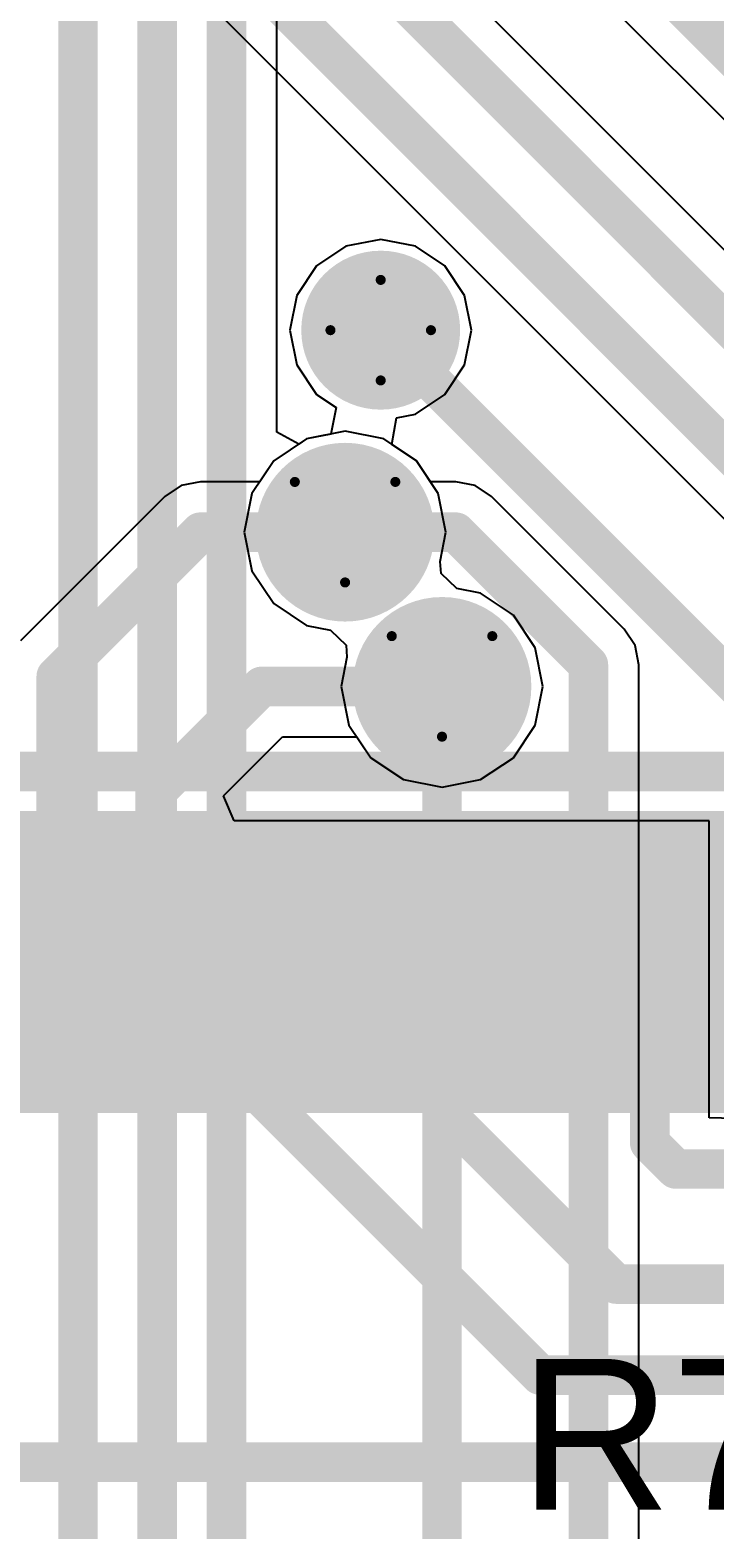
# Model space of a CAD drawing. Header units: inches. Extents: x 0 to 423, y -3 to 110.
# Drawn here: x 44.31 to 47.76, y 40.2 to 47.78 of the extents above; entities that cross this region are included whole.
import ezdxf

# ---------------------------------------------------------------- set-up
doc = ezdxf.new("R2010")
doc.units = ezdxf.units.IN
for name, color, linetype in [('Bottom Layer', 5, 'Continuous'), ('Bottom Solder', 6, 'Continuous'), ('Drill Drawing', 1, 'Continuous'), ('Mechanical 13', 56, 'Continuous'), ('Mechanical 15', 56, 'Continuous'), ('Mid Layer', 16, 'Continuous'), ('Mid Layer 2', 76, 'Continuous'), ('Top Layer', 1, 'Continuous'), ('Top Overlay', 2, 'Continuous'), ('Top Paste', 8, 'Continuous'), ('Top Solder', 216, 'Continuous'), ('Via Holes', 16, 'Continuous')]:
    doc.layers.add(name, color=color, linetype=linetype)
doc.styles.add('Arial', font='', dxfattribs={"height": 0.2})
doc.styles.get('Arial').set_extended_font_data('Arial')

# ---------------------------------------------------------------- blocks, each defined once
blk = doc.blocks.new('STM_LQFP64_V_66')
at = {"layer": 'Top Layer'}
for points in [[(-2.8999, 6.35), (-2.5999, 6.35), (-2.5999, 5.15), (-2.8999, 5.15)], [(-2.3999, 6.35), (-2.0999, 6.35), (-2.0999, 5.15), (-2.3999, 5.15)], [(-1.8999, 6.35), (-1.5999, 6.35), (-1.5999, 5.15), (-1.8999, 5.15)], [(-1.3999, 6.35), (-1.0999, 6.35), (-1.0999, 5.15), (-1.3999, 5.15)], [(-0.8999, 6.35), (-0.5999, 6.35), (-0.5999, 5.15), (-0.8999, 5.15)], [(-0.3999, 6.35), (-0.0999, 6.35), (-0.0999, 5.15), (-0.3999, 5.15)], [(0.1001, 6.35), (0.4001, 6.35), (0.4001, 5.15), (0.1001, 5.15)]]:
    blk.add_hatch(color=1, dxfattribs=at).paths.add_polyline_path(points)
at = {"layer": 'Top Paste'}
for points in [[(-2.8999, 6.35), (-2.5999, 6.35), (-2.5999, 5.15), (-2.8999, 5.15)], [(-2.3999, 6.35), (-2.0999, 6.35), (-2.0999, 5.15), (-2.3999, 5.15)], [(-1.8999, 6.35), (-1.5999, 6.35), (-1.5999, 5.15), (-1.8999, 5.15)], [(-1.3999, 6.35), (-1.0999, 6.35), (-1.0999, 5.15), (-1.3999, 5.15)], [(-0.8999, 6.35), (-0.5999, 6.35), (-0.5999, 5.15), (-0.8999, 5.15)], [(-0.3999, 6.35), (-0.0999, 6.35), (-0.0999, 5.15), (-0.3999, 5.15)], [(0.1001, 6.35), (0.4001, 6.35), (0.4001, 5.15), (0.1001, 5.15)]]:
    blk.add_hatch(color=8, dxfattribs=at).paths.add_polyline_path(points)
at = {"layer": 'Top Solder'}
for points in [[(-3.5015, 6.4516), (-2.9983, 6.4516), (-2.9983, 5.0484), (-3.5015, 5.0484)], [(-3.0015, 6.4516), (-2.4983, 6.4516), (-2.4983, 5.0484), (-3.0015, 5.0484)], [(-2.5015, 6.4516), (-1.9983, 6.4516), (-1.9983, 5.0484), (-2.5015, 5.0484)], [(-2.0015, 6.4516), (-1.4983, 6.4516), (-1.4983, 5.0484), (-2.0015, 5.0484)], [(-1.5015, 6.4516), (-0.9983, 6.4516), (-0.9983, 5.0484), (-1.5015, 5.0484)], [(-1.0015, 6.4516), (-0.4983, 6.4516), (-0.4983, 5.0484), (-1.0015, 5.0484)], [(-0.5015, 6.4516), (0.0017, 6.4516), (0.0017, 5.0484), (-0.5015, 5.0484)], [(-0.0015, 6.4516), (0.5017, 6.4516), (0.5017, 5.0484), (-0.0015, 5.0484)]]:
    blk.add_hatch(color=216, dxfattribs=at).paths.add_polyline_path(points)
at = {"layer": 'Mechanical 13'}
blk.add_lwpolyline([(5.0001, 5, 0.1, 0.1, 0), (-4.9999, 5, 0.1, 0.1, 0)], format="xyseb", dxfattribs=at)
at = {"layer": 'Mechanical 15'}
blk.add_lwpolyline([(6.4501, 6.45, 0.05, 0.05, 0), (-6.4499, 6.45, 0.05, 0.05, 0)], format="xyseb", dxfattribs=at)
at = {"layer": 'Top Overlay'}
blk.add_lwpolyline([(4.7501, 4.75, 0.2, 0.2, 0), (-4.7499, 4.75, 0.2, 0.2, 0)], format="xyseb", dxfattribs=at)

msp = doc.modelspace()

# ---------------------------------------------------------------- hatches: boundary and pattern name
at = {"layer": 'Bottom Layer'}
h = msp.add_hatch(color=5, dxfattribs=at)
edge = h.paths.add_edge_path()
edge.add_arc((46.08, 46.26), 0.3, 0, 360)
h = msp.add_hatch(color=5, dxfattribs=at)
edge = h.paths.add_edge_path()
edge.add_arc((45.9, 45.2392), 0.35, 0, 360)
h = msp.add_hatch(color=5, dxfattribs=at)
edge = h.paths.add_edge_path()
edge.add_arc((46.39, 44.46), 0.35, 0, 360)
at = {"layer": 'Bottom Solder'}
h = msp.add_hatch(color=6, dxfattribs=at)
edge = h.paths.add_edge_path()
edge.add_arc((46.08, 46.26), 0.4016, 0, 360)
h = msp.add_hatch(color=6, dxfattribs=at)
edge = h.paths.add_edge_path()
edge.add_arc((45.9, 45.2392), 0.4516, 0, 360)
h = msp.add_hatch(color=6, dxfattribs=at)
edge = h.paths.add_edge_path()
edge.add_arc((46.39, 44.46), 0.4516, 0, 360)
at = {"layer": 'Mid Layer'}
h = msp.add_hatch(color=16, dxfattribs=at)
edge = h.paths.add_edge_path()
edge.add_arc((46.08, 46.26), 0.3, 0, 360)
h = msp.add_hatch(color=16, dxfattribs=at)
edge = h.paths.add_edge_path()
edge.add_arc((45.9, 45.2392), 0.35, 0, 360)
h = msp.add_hatch(color=16, dxfattribs=at)
edge = h.paths.add_edge_path()
edge.add_arc((46.39, 44.46), 0.35, 0, 360)
at = {"layer": 'Mid Layer 2'}
h = msp.add_hatch(color=76, dxfattribs=at)
edge = h.paths.add_edge_path()
edge.add_arc((46.08, 46.26), 0.3, 0, 360)
h = msp.add_hatch(color=76, dxfattribs=at)
edge = h.paths.add_edge_path()
edge.add_arc((45.9, 45.2392), 0.35, 0, 360)
h = msp.add_hatch(color=76, dxfattribs=at)
edge = h.paths.add_edge_path()
edge.add_arc((46.39, 44.46), 0.35, 0, 360)
at = {"layer": 'Top Layer'}
h = msp.add_hatch(color=1, dxfattribs=at)
edge = h.paths.add_edge_path()
edge.add_arc((46.08, 46.26), 0.3, 0, 360)
h = msp.add_hatch(color=1, dxfattribs=at)
edge = h.paths.add_edge_path()
edge.add_arc((45.9, 45.2392), 0.35, 0, 360)
h = msp.add_hatch(color=1, dxfattribs=at)
edge = h.paths.add_edge_path()
edge.add_arc((46.39, 44.46), 0.35, 0, 360)
at = {"layer": 'Top Solder'}
h = msp.add_hatch(color=216, dxfattribs=at)
edge = h.paths.add_edge_path()
edge.add_arc((46.08, 46.26), 0.4016, 0, 360)
h = msp.add_hatch(color=216, dxfattribs=at)
edge = h.paths.add_edge_path()
edge.add_arc((45.9, 45.2392), 0.4516, 0, 360)
h = msp.add_hatch(color=216, dxfattribs=at)
edge = h.paths.add_edge_path()
edge.add_arc((46.39, 44.46), 0.4516, 0, 360)
at = {"layer": 'Via Holes'}
h = msp.add_hatch(color=7, dxfattribs=at)
edge = h.paths.add_edge_path()
edge.add_arc((46.08, 46.26), 0.15, 0, 360)
h = msp.add_hatch(color=7, dxfattribs=at)
edge = h.paths.add_edge_path()
edge.add_arc((45.9, 45.2392), 0.25, 0, 360)
h = msp.add_hatch(color=7, dxfattribs=at)
edge = h.paths.add_edge_path()
edge.add_arc((46.39, 44.46), 0.25, 0, 360)

# ---------------------------------------------------------------- linework, layer by layer
at = {"layer": 'Bottom Layer'}
for p, q in [((45.5549, 45.7447), (45.5549, 49.8344)), ((45.6669, 45.6848), (45.5549, 45.7447)), ((45.7049, 45.7102), (45.6669, 45.6848)), ((45.9, 45.749), (45.7049, 45.7102)), ((46.0951, 45.7102), (45.9, 45.749)), ((46.2605, 45.5997), (46.0951, 45.7102)), ((46.331, 45.4941), (46.2605, 45.5997)), ((46.4593, 45.4941), (46.331, 45.4941)), ((46.5568, 45.4747), (46.4593, 45.4941)), ((46.6395, 45.4195), (46.5568, 45.4747)), ((47.3102, 44.7488), (46.6395, 45.4195)), ((47.3655, 44.6661), (47.3102, 44.7488)), ((47.3849, 44.5685), (47.3655, 44.6661)), ((47.3849, 31.77), (47.3849, 44.5685))]:
    msp.add_line(p, q, dxfattribs=at)
for points in [[(44.55, 33.4, 0.2, 0.2, 0), (44.55, 51.87, 0.2, 0.2, 0)], [(44.95, 33.101, 0.2, 0.2, 0), (44.95, 50.92, 0.2, 0.2, 0)], [(45.3, 31.89, 0.2, 0.2, 0), (45.3, 49.94, 0.2, 0.2, 0)], [(45.9, 45.2392, 0.2, 0.2, 0), (46.4593, 45.2392, 0.2, 0.2, 0)], [(46.4593, 45.2392, 0.2, 0.2, 0), (47.13, 44.5685, 0.2, 0.2, 0)], [(47.13, 31.77, 0.2, 0.2, 0), (47.13, 44.5685, 0.2, 0.2, 0)], [(46.39, 31.92, 0.2, 0.2, 0), (46.39, 44.46, 0.2, 0.2, 0)]]:
    msp.add_lwpolyline(points, format="xyseb", dxfattribs=at)
for points in [[(45.85, 45.2392, 0.1, 0.1, 1), (45.95, 45.2392, 0.1, 0.1, 1)], [(46.4093, 45.2392, 0.1, 0.1, 1), (46.5093, 45.2392, 0.1, 0.1, 1)], [(46.4093, 45.2392, 0.1, 0.1, 1), (46.5093, 45.2392, 0.1, 0.1, 1)], [(47.08, 44.5685, 0.1, 0.1, 1), (47.18, 44.5685, 0.1, 0.1, 1)], [(47.08, 44.5685, 0.1, 0.1, 1), (47.18, 44.5685, 0.1, 0.1, 1)], [(46.34, 44.46, 0.1, 0.1, 1), (46.44, 44.46, 0.1, 0.1, 1)]]:
    msp.add_lwpolyline(points, format="xyseb", close=True, dxfattribs=at)
at = {"layer": 'Drill Drawing'}
for points in [[(45.826, 46.26, 0.0508, 0.0508, 0), (46.08, 46.514, 0.0508, 0.0508, 0)], [(46.08, 46.514, 0.0508, 0.0508, 0), (46.334, 46.26, 0.0508, 0.0508, 0)], [(45.826, 46.26, 0.0508, 0.0508, 0), (46.08, 46.006, 0.0508, 0.0508, 0)], [(46.08, 46.006, 0.0508, 0.0508, 0), (46.334, 46.26, 0.0508, 0.0508, 0)], [(45.646, 45.4932, 0.0508, 0.0508, 0), (46.154, 45.4932, 0.0508, 0.0508, 0)], [(45.646, 45.4932, 0.0508, 0.0508, 0), (45.9, 44.9852, 0.0508, 0.0508, 0)], [(45.9, 44.9852, 0.0508, 0.0508, 0), (46.154, 45.4932, 0.0508, 0.0508, 0)], [(46.136, 44.714, 0.0508, 0.0508, 0), (46.644, 44.714, 0.0508, 0.0508, 0)], [(46.136, 44.714, 0.0508, 0.0508, 0), (46.39, 44.206, 0.0508, 0.0508, 0)], [(46.39, 44.206, 0.0508, 0.0508, 0), (46.644, 44.714, 0.0508, 0.0508, 0)]]:
    msp.add_lwpolyline(points, format="xyseb", dxfattribs=at)
for points in [[(46.0673, 46.514, 0.0254, 0.0254, 1), (46.0927, 46.514, 0.0254, 0.0254, 1)], [(46.0673, 46.514, 0.0254, 0.0254, 1), (46.0927, 46.514, 0.0254, 0.0254, 1)], [(45.8133, 46.26, 0.0254, 0.0254, 1), (45.8387, 46.26, 0.0254, 0.0254, 1)], [(45.8133, 46.26, 0.0254, 0.0254, 1), (45.8387, 46.26, 0.0254, 0.0254, 1)], [(46.3213, 46.26, 0.0254, 0.0254, 1), (46.3467, 46.26, 0.0254, 0.0254, 1)], [(46.3213, 46.26, 0.0254, 0.0254, 1), (46.3467, 46.26, 0.0254, 0.0254, 1)], [(46.0673, 46.006, 0.0254, 0.0254, 1), (46.0927, 46.006, 0.0254, 0.0254, 1)], [(46.0673, 46.006, 0.0254, 0.0254, 1), (46.0927, 46.006, 0.0254, 0.0254, 1)], [(45.6333, 45.4932, 0.0254, 0.0254, 1), (45.6587, 45.4932, 0.0254, 0.0254, 1)], [(45.6333, 45.4932, 0.0254, 0.0254, 1), (45.6587, 45.4932, 0.0254, 0.0254, 1)], [(46.1413, 45.4932, 0.0254, 0.0254, 1), (46.1667, 45.4932, 0.0254, 0.0254, 1)], [(46.1413, 45.4932, 0.0254, 0.0254, 1), (46.1667, 45.4932, 0.0254, 0.0254, 1)], [(45.8873, 44.9852, 0.0254, 0.0254, 1), (45.9127, 44.9852, 0.0254, 0.0254, 1)], [(45.8873, 44.9852, 0.0254, 0.0254, 1), (45.9127, 44.9852, 0.0254, 0.0254, 1)], [(46.1233, 44.714, 0.0254, 0.0254, 1), (46.1487, 44.714, 0.0254, 0.0254, 1)], [(46.1233, 44.714, 0.0254, 0.0254, 1), (46.1487, 44.714, 0.0254, 0.0254, 1)], [(46.6313, 44.714, 0.0254, 0.0254, 1), (46.6567, 44.714, 0.0254, 0.0254, 1)], [(46.6313, 44.714, 0.0254, 0.0254, 1), (46.6567, 44.714, 0.0254, 0.0254, 1)], [(46.3773, 44.206, 0.0254, 0.0254, 1), (46.4027, 44.206, 0.0254, 0.0254, 1)], [(46.3773, 44.206, 0.0254, 0.0254, 1), (46.4027, 44.206, 0.0254, 0.0254, 1)]]:
    msp.add_lwpolyline(points, format="xyseb", close=True, dxfattribs=at)
at = {"layer": 'Mid Layer'}
for p, q in [((45.7049, 45.7102), (45.5395, 45.5997)), ((45.9, 45.749), (45.7049, 45.7102)), ((46.0951, 45.7102), (45.9, 45.749)), ((46.2605, 45.5997), (46.0951, 45.7102)), ((45.5395, 45.5997), (45.429, 45.4343)), ((46.371, 45.4343), (46.2605, 45.5997)), ((45.429, 45.4343), (45.3902, 45.2392)), ((46.4098, 45.2392), (46.371, 45.4343)), ((45.3902, 45.2392), (45.429, 45.0442)), ((46.3804, 45.0913), (46.4098, 45.2392)), ((45.429, 45.0442), (45.5395, 44.8788)), ((46.3852, 45.0306), (46.3804, 45.0913)), ((46.4642, 44.955), (46.3852, 45.0306)), ((46.5851, 44.931), (46.4642, 44.955)), ((45.5395, 44.8788), (45.7049, 44.7683)), ((46.7505, 44.8205), (46.5851, 44.931)), ((46.861, 44.6551), (46.7505, 44.8205)), ((45.7049, 44.7683), (45.8258, 44.7442)), ((45.8258, 44.7442), (45.9048, 44.6687)), ((45.9048, 44.6687), (45.9096, 44.6079)), ((46.8998, 44.46), (46.861, 44.6551)), ((45.9096, 44.6079), (45.8802, 44.46)), ((45.8802, 44.46), (45.919, 44.2649)), ((46.861, 44.2649), (46.8998, 44.46)), ((45.919, 44.2649), (46.0295, 44.0995)), ((46.7505, 44.0995), (46.861, 44.2649)), ((46.0295, 44.0995), (46.1949, 43.989)), ((46.5851, 43.989), (46.7505, 44.0995)), ((46.1949, 43.989), (46.39, 43.9502)), ((46.39, 43.9502), (46.5851, 43.989))]:
    msp.add_line(p, q, dxfattribs=at)
at = {"layer": 'Mid Layer 2'}
for p, q in [((46.08, 46.7188), (45.9044, 46.6839)), ((46.2556, 46.6839), (46.08, 46.7188)), ((45.9044, 46.6839), (45.7556, 46.5844)), ((46.4044, 46.5844), (46.2556, 46.6839)), ((45.7556, 46.5844), (45.6561, 46.4356)), ((46.5039, 46.4356), (46.4044, 46.5844)), ((45.6561, 46.4356), (45.6212, 46.26)), ((46.5388, 46.26), (46.5039, 46.4356)), ((45.6212, 46.26), (45.6561, 46.0844)), ((46.5039, 46.0844), (46.5388, 46.26)), ((45.6561, 46.0844), (45.7556, 45.9356)), ((46.4044, 45.9356), (46.5039, 46.0844)), ((45.7556, 45.9356), (45.8545, 45.8695)), ((46.2556, 45.8361), (46.4044, 45.9356)), ((45.8545, 45.8695), (45.8277, 45.7347)), ((46.1361, 45.6828), (46.1596, 45.817)), ((46.1596, 45.817), (46.2556, 45.8361)), ((45.7049, 45.7102), (45.5395, 45.5997)), ((45.8277, 45.7347), (45.7049, 45.7102)), ((46.2605, 45.5997), (46.1361, 45.6828)), ((45.5395, 45.5997), (45.429, 45.4343)), ((46.371, 45.4343), (46.2605, 45.5997)), ((45.429, 45.4343), (45.3902, 45.2392)), ((46.4098, 45.2392), (46.371, 45.4343)), ((45.3902, 45.2392), (45.429, 45.0442)), ((46.3804, 45.0913), (46.4098, 45.2392)), ((45.429, 45.0442), (45.5395, 44.8788)), ((46.3852, 45.0306), (46.3804, 45.0913)), ((46.4642, 44.955), (46.3852, 45.0306)), ((46.5851, 44.931), (46.4642, 44.955)), ((45.5395, 44.8788), (45.7049, 44.7683)), ((46.7505, 44.8205), (46.5851, 44.931)), ((46.861, 44.6551), (46.7505, 44.8205)), ((45.7049, 44.7683), (45.8258, 44.7442)), ((45.8258, 44.7442), (45.9048, 44.6687)), ((45.9048, 44.6687), (45.9096, 44.6079)), ((46.8998, 44.46), (46.861, 44.6551)), ((45.9096, 44.6079), (45.8802, 44.46)), ((45.8802, 44.46), (45.919, 44.2649)), ((46.861, 44.2649), (46.8998, 44.46)), ((45.919, 44.2649), (46.0295, 44.0995)), ((46.7505, 44.0995), (46.861, 44.2649)), ((46.0295, 44.0995), (46.1949, 43.989)), ((46.5851, 43.989), (46.7505, 44.0995)), ((46.1949, 43.989), (46.39, 43.9502)), ((46.39, 43.9502), (46.5851, 43.989))]:
    msp.add_line(p, q, dxfattribs=at)
at = {"layer": 'Top Layer'}
for p, q in [((49.5465, 44.9354), (43.9034, 50.5786)), ((44.3474, 48.7751), (49.2628, 43.8598)), ((47.1598, 47.9798), (49.2898, 45.8498)), ((45.7049, 45.7102), (45.5395, 45.5997)), ((45.9, 45.749), (45.7049, 45.7102)), ((46.0951, 45.7102), (45.9, 45.749)), ((46.2605, 45.5997), (46.0951, 45.7102)), ((45.5395, 45.5997), (45.469, 45.4941)), ((46.371, 45.4343), (46.2605, 45.5997)), ((45.1692, 45.4941), (45.0717, 45.4747)), ((45.469, 45.4941), (45.1692, 45.4941)), ((44.989, 45.4195), (44.2597, 44.6901)), ((45.0717, 45.4747), (44.989, 45.4195)), ((46.4098, 45.2392), (46.371, 45.4343)), ((46.3804, 45.0913), (46.4098, 45.2392)), ((46.3852, 45.0306), (46.3804, 45.0913)), ((46.4642, 44.955), (46.3852, 45.0306)), ((46.5851, 44.931), (46.4642, 44.955)), ((46.7505, 44.8205), (46.5851, 44.931)), ((46.861, 44.6551), (46.7505, 44.8205)), ((46.8998, 44.46), (46.861, 44.6551)), ((46.861, 44.2649), (46.8998, 44.46)), ((46.7505, 44.0995), (46.861, 44.2649)), ((45.2859, 43.907), (45.584, 44.2051)), ((45.584, 44.2051), (45.959, 44.2051)), ((45.959, 44.2051), (46.0295, 44.0995)), ((46.0295, 44.0995), (46.1949, 43.989)), ((46.5851, 43.989), (46.7505, 44.0995)), ((46.1949, 43.989), (46.39, 43.9502)), ((46.39, 43.9502), (46.5851, 43.989)), ((45.3385, 43.78), (45.2859, 43.907)), ((47.7399, 43.78), (45.3385, 43.78)), ((47.7399, 42.28), (47.7399, 43.78)), ((47.8654, 42.2763), (47.7399, 42.28))]:
    msp.add_line(p, q, dxfattribs=at)
for points in [[(41.5915, 52.53, 0.2, 0.2, 0), (49.6515, 44.47, 0.2, 0.2, 0)], [(44.453, 49.03, 0.2, 0.2, 0), (49.443, 44.04, 0.2, 0.2, 0)], [(47.34, 48.16, 0.2, 0.2, 0), (49.47, 46.03, 0.2, 0.2, 0)], [(46.08, 46.26, 0.2, 0.2, 0), (47.9399, 44.4001, 0.2, 0.2, 0)], [(44.4399, 44.5099, 0.2, 0.2, 0), (45.1692, 45.2392, 0.2, 0.2, 0)], [(45.1692, 45.2392, 0.2, 0.2, 0), (45.9, 45.2392, 0.2, 0.2, 0)], [(44.4399, 43.03, 0.2, 0.2, 0), (44.4399, 44.5099, 0.2, 0.2, 0)], [(44.9399, 43.9214, 0.2, 0.2, 0), (45.4785, 44.46, 0.2, 0.2, 0)], [(45.4785, 44.46, 0.2, 0.2, 0), (46.39, 44.46, 0.2, 0.2, 0)], [(44.9399, 43.03, 0.2, 0.2, 0), (44.9399, 43.9214, 0.2, 0.2, 0)], [(45.4399, 43.03, 0.2, 0.2, 0), (45.4899, 42.98, 0.2, 0.2, 0)], [(46.4399, 42.2701, 0.2, 0.2, 0), (46.4399, 43.03, 0.2, 0.2, 0)], [(47.4399, 42.1541, 0.2, 0.2, 0), (47.4399, 43.03, 0.2, 0.2, 0)], [(45.4899, 42.3764, 0.2, 0.2, 0), (45.4899, 42.98, 0.2, 0.2, 0)], [(45.4899, 42.3764, 0.2, 0.2, 0), (46.8863, 40.98, 0.2, 0.2, 0)], [(46.4399, 42.2701, 0.2, 0.2, 0), (47.27, 41.44, 0.2, 0.2, 0)], [(47.4399, 42.1541, 0.2, 0.2, 0), (47.5726, 42.0214, 0.2, 0.2, 0)], [(47.5726, 42.0214, 0.2, 0.2, 0), (50.83, 42.0214, 0.2, 0.2, 0)], [(47.27, 41.44, 0.2, 0.2, 0), (49.06, 41.44, 0.2, 0.2, 0)], [(46.8863, 40.98, 0.2, 0.2, 0), (48.305, 40.98, 0.2, 0.2, 0)], [(43.85, 40.54, 0.2, 0.2, 0), (47.8964, 40.54, 0.2, 0.2, 0)]]:
    msp.add_lwpolyline(points, format="xyseb", dxfattribs=at)
for points in [[(46.03, 46.26, 0.1, 0.1, 1), (46.13, 46.26, 0.1, 0.1, 1)], [(45.1192, 45.2392, 0.1, 0.1, 1), (45.2192, 45.2392, 0.1, 0.1, 1)], [(45.1192, 45.2392, 0.1, 0.1, 1), (45.2192, 45.2392, 0.1, 0.1, 1)], [(45.85, 45.2392, 0.1, 0.1, 1), (45.95, 45.2392, 0.1, 0.1, 1)], [(44.3899, 44.5099, 0.1, 0.1, 1), (44.4899, 44.5099, 0.1, 0.1, 1)], [(44.3899, 44.5099, 0.1, 0.1, 1), (44.4899, 44.5099, 0.1, 0.1, 1)], [(45.4285, 44.46, 0.1, 0.1, 1), (45.5285, 44.46, 0.1, 0.1, 1)], [(45.4285, 44.46, 0.1, 0.1, 1), (45.5285, 44.46, 0.1, 0.1, 1)], [(46.34, 44.46, 0.1, 0.1, 1), (46.44, 44.46, 0.1, 0.1, 1)], [(44.8899, 43.9214, 0.1, 0.1, 1), (44.9899, 43.9214, 0.1, 0.1, 1)], [(44.8899, 43.9214, 0.1, 0.1, 1), (44.9899, 43.9214, 0.1, 0.1, 1)], [(44.3899, 43.03, 0.1, 0.1, 1), (44.4899, 43.03, 0.1, 0.1, 1)], [(44.8899, 43.03, 0.1, 0.1, 1), (44.9899, 43.03, 0.1, 0.1, 1)], [(45.3899, 43.03, 0.1, 0.1, 1), (45.4899, 43.03, 0.1, 0.1, 1)], [(46.3899, 43.03, 0.1, 0.1, 1), (46.4899, 43.03, 0.1, 0.1, 1)], [(47.3899, 43.03, 0.1, 0.1, 1), (47.4899, 43.03, 0.1, 0.1, 1)], [(45.4399, 42.98, 0.1, 0.1, 1), (45.5399, 42.98, 0.1, 0.1, 1)], [(45.4399, 42.98, 0.1, 0.1, 1), (45.5399, 42.98, 0.1, 0.1, 1)], [(45.4399, 42.3764, 0.1, 0.1, 1), (45.5399, 42.3764, 0.1, 0.1, 1)], [(45.4399, 42.3764, 0.1, 0.1, 1), (45.5399, 42.3764, 0.1, 0.1, 1)], [(46.3899, 42.2701, 0.1, 0.1, 1), (46.4899, 42.2701, 0.1, 0.1, 1)], [(46.3899, 42.2701, 0.1, 0.1, 1), (46.4899, 42.2701, 0.1, 0.1, 1)], [(47.3899, 42.1541, 0.1, 0.1, 1), (47.4899, 42.1541, 0.1, 0.1, 1)], [(47.3899, 42.1541, 0.1, 0.1, 1), (47.4899, 42.1541, 0.1, 0.1, 1)], [(47.5226, 42.0214, 0.1, 0.1, 1), (47.6226, 42.0214, 0.1, 0.1, 1)], [(47.5226, 42.0214, 0.1, 0.1, 1), (47.6226, 42.0214, 0.1, 0.1, 1)], [(47.22, 41.44, 0.1, 0.1, 1), (47.32, 41.44, 0.1, 0.1, 1)], [(47.22, 41.44, 0.1, 0.1, 1), (47.32, 41.44, 0.1, 0.1, 1)], [(46.8363, 40.98, 0.1, 0.1, 1), (46.9363, 40.98, 0.1, 0.1, 1)], [(46.8363, 40.98, 0.1, 0.1, 1), (46.9363, 40.98, 0.1, 0.1, 1)]]:
    msp.add_lwpolyline(points, format="xyseb", close=True, dxfattribs=at)

# ---------------------------------------------------------------- block references
at = {"rotation": 180}
msp.add_blockref('STM_LQFP64_V_66', (44.69, 48.78), dxfattribs=at)

# ---------------------------------------------------------------- texts
at = {"layer": 'Top Overlay', "style": 'Arial'}
msp.add_text('R7', height=0.762, dxfattribs=at).set_placement((46.78, 40.3))

doc.saveas('drawing.dxf')
